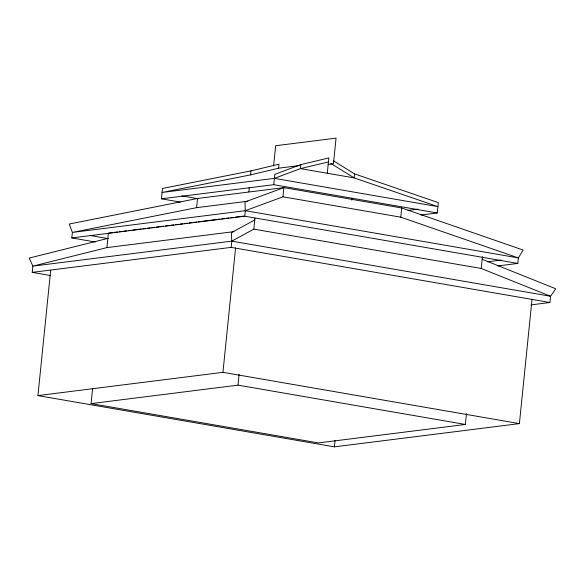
<?xml version="1.0" encoding="UTF-8"?>
<svg xmlns="http://www.w3.org/2000/svg" width="585" height="585" viewBox="0 0 585 585"><rect width="100%" height="100%" fill="white"/><g stroke="black" fill="none" stroke-linecap="round" stroke-linejoin="round"><path stroke-width="0.88" d="M50.237 275.491L32.226 272.376L32.862 266.124L29.25 258.065L107.852 238.409M532.036 299.191L519.4 423.613L334.393 446.86L37.937 395.592L50.668 270.263M95.165 241.971L71.816 237.934L72.372 232.42L69.264 224.026L197.54 198.469L283.9 187.617L401.719 207.989L523.129 250.044L518.368 257.912L517.805 263.433L497.886 265.934M466.464 413.624L465.36 424.461L318.437 442.925L91.07 403.599L92.635 388.243M482.142 259.272L555.75 288.771L550.558 296.259L231.792 241.122L32.862 266.124L106.916 247.609L108.393 233.101M180.29 202.074L161.416 198.812L162.469 188.458L250.994 170.864L278.979 164.188L278.577 168.195L250.585 174.871L162.067 192.472L274.423 178.352L300.449 168.612L328.434 161.928M282.964 196.809L283.9 187.617L245.005 201.942L245.298 210.688L518.368 257.912L400.784 217.181L282.964 196.809L245.298 210.688L72.372 232.42L196.611 207.66L197.54 198.469M32.226 272.376L231.155 247.375L231.792 241.122L231.367 232.669L254.775 219.953M37.937 395.592L222.943 372.338L235.579 247.923M71.816 237.934L244.735 216.201L245.298 210.688M248.866 191.807L249.32 187.346M250.585 174.871L250.994 170.864M91.07 403.599L237.993 385.142L239.097 374.298M231.792 241.122L253.839 229.144L254.943 218.263M273.583 166.074L275.652 145.731L336.061 138.14L333.457 163.793L328.046 164.473M161.416 198.812L273.78 184.692L274.833 174.345L300.858 164.597L328.843 157.921L327.286 173.248M300.858 164.597L300.449 168.612L354.13 177.891L437.946 206.629L274.423 178.352M351.863 200.165L352.046 198.388M333.377 160.736L354.532 173.884L354.13 177.891L330.7 163.339M334.393 446.86L335.037 440.505M400.784 217.181L401.719 207.989M420.988 215.024L437.295 212.977L438.348 202.622L354.532 173.884M530.939 304.895L549.922 302.511L550.558 296.259L481.206 268.471L482.406 256.676M278.577 168.195L299.425 165.577M196.611 207.66L247.886 201.218M109.3 232.984L112.927 232.53M114.74 232.303L117.461 231.96M119.274 231.733L121.994 231.389M123.808 231.163L126.528 230.819M128.342 230.592L131.062 230.249M132.883 230.022L141.043 228.998M142.857 228.764L145.577 228.428M147.391 228.194L150.111 227.858M151.924 227.631L154.645 227.287M156.458 227.06L159.178 226.717M160.992 226.49L163.712 226.146M165.526 225.92L169.153 225.459M170.974 225.232L173.694 224.889M175.507 224.662L178.228 224.326M180.041 224.092L182.761 223.755M184.575 223.521L187.295 223.185M189.109 222.958L191.829 222.614M193.642 222.388L196.363 222.044M198.176 221.817L200.896 221.474M202.71 221.247L219.945 219.083M221.759 218.848L224.479 218.512M226.293 218.285L229.013 217.942M230.826 217.715L233.547 217.371M235.36 217.145L243.521 216.114M106.916 247.609L233.89 231.653M408.037 210.388L418.004 209.137M487.583 261.78L501.162 260.076M273.78 184.692L437.295 212.977M181.833 195.887L198.001 198.688M244.735 216.201L517.805 263.433M253.839 229.144L481.206 268.471M231.155 247.375L549.922 302.511M90.339 235.521L108.305 238.629M222.943 372.338L519.4 423.613M237.993 385.142L465.36 424.461"/></g></svg>
